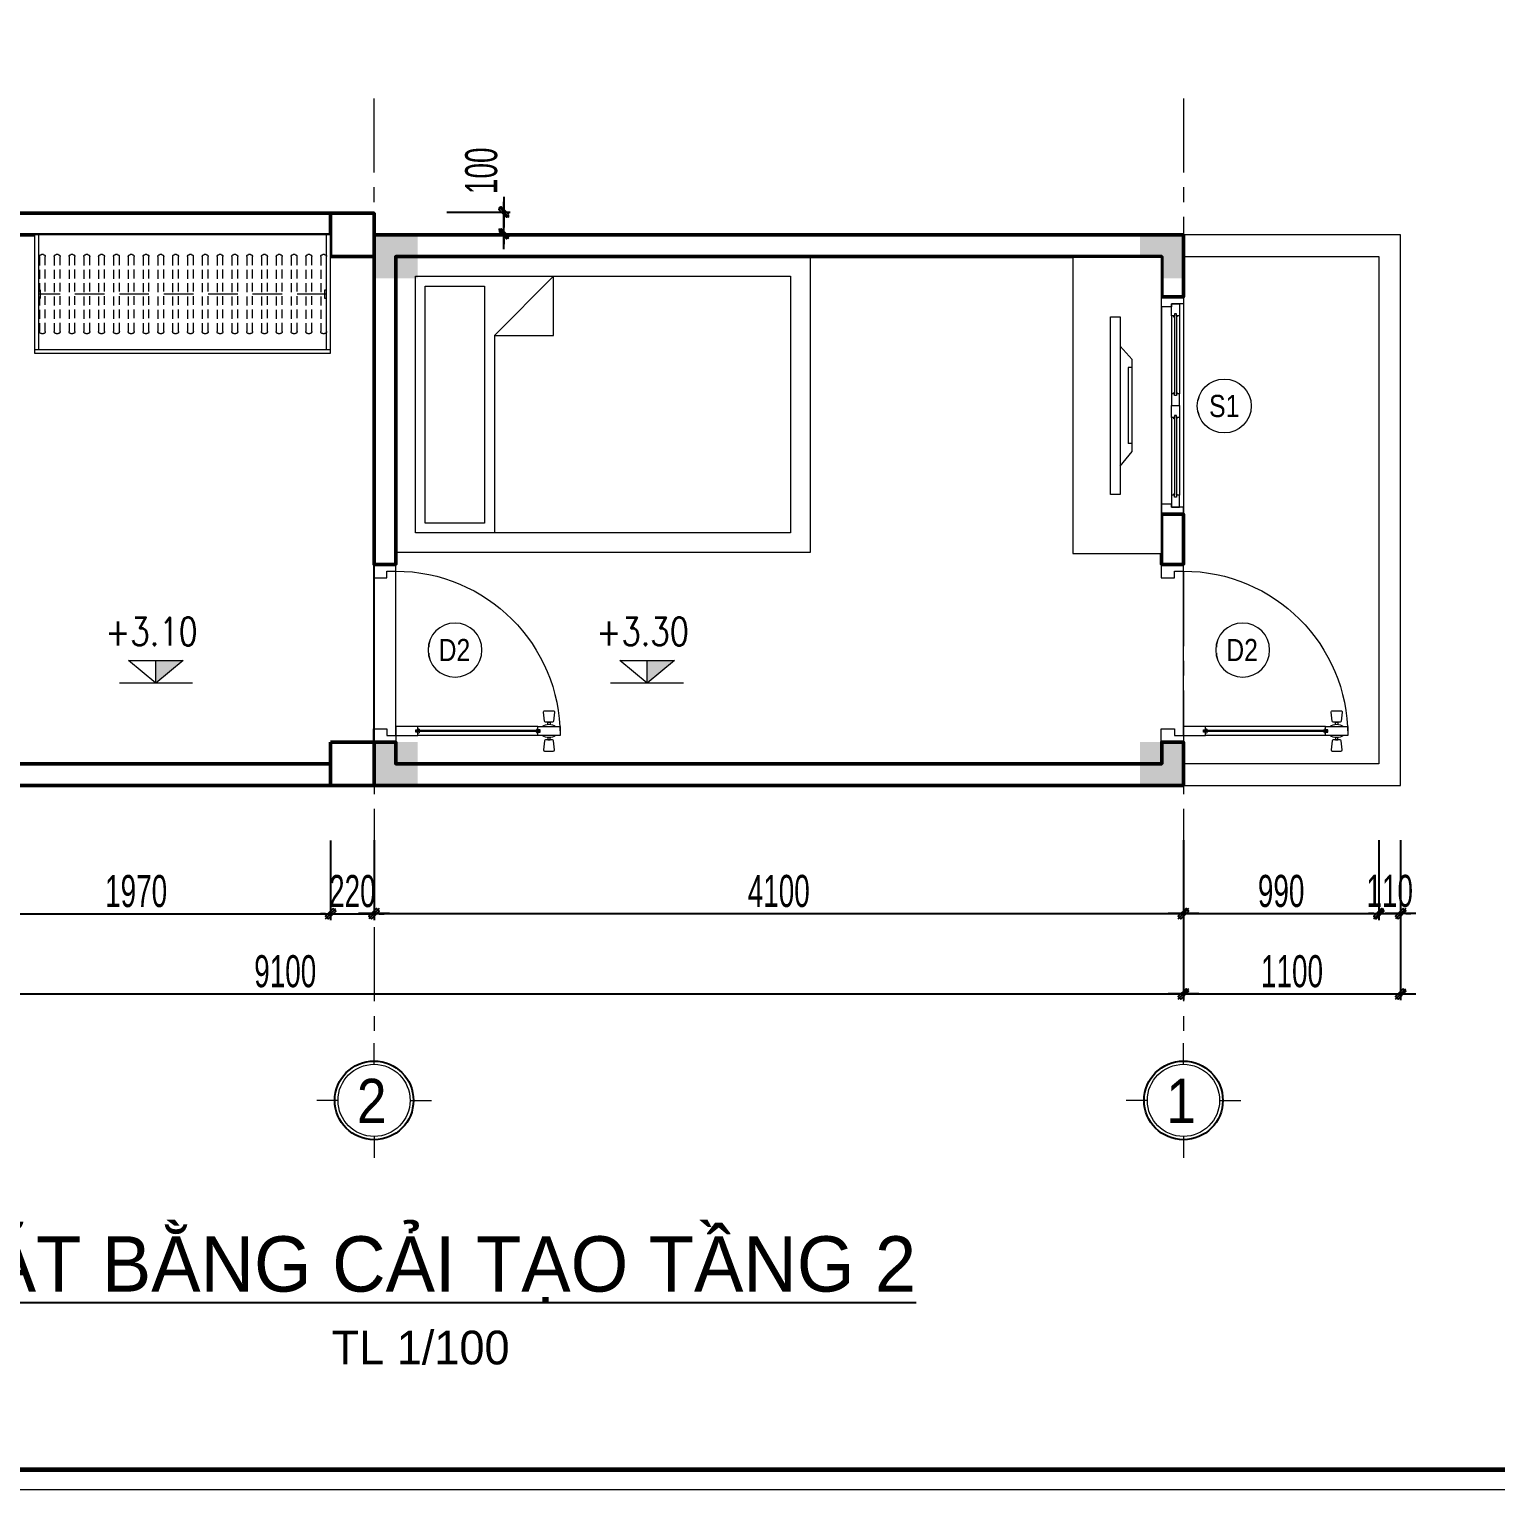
# Model space of a CAD drawing. Header units: millimetres. Extents: x 596422 to 1674380, y -367470 to 58862.
# Drawn here: x 826393 to 833821, y -32063 to -24663 of the extents above; entities that cross this region are included whole.
import ezdxf
from ezdxf.enums import TextEntityAlignment as Align

# ---------------------------------------------------------------- set-up
doc = ezdxf.new("R2010")
doc.units = ezdxf.units.MM
doc.header["$LTSCALE"] = 600
doc.header["$MEASUREMENT"] = 0
for name, pattern in [('ACAD_ISO07W100', [3, 0, -3]), ('CENTER', [2, 1.25, -0.25, 0.25, -0.25]), ('HIDDEN', [0.375, 0.25, -0.125])]:
    doc.linetypes.add(name, pattern=pattern)
doc.layers.get('0').update_dxf_attribs({"lineweight": 0})
doc.layers.get('Defpoints').update_dxf_attribs({"lineweight": 0})
for name, color, linetype, lineweight in [('0.15_Cua', 144, 'Continuous', 15), ('A-WIPEOUT', 254, 'ACAD_ISO07W100', 0), ('cat1', 30, 'Continuous', 50), ('cot', 40, 'Continuous', 13), ('EG Dim', 8, 'Continuous', 18), ('EG Text2', 7, 'Continuous', 18), ('i_noithat', 25, 'Continuous', 15), ('ISO', 33, 'Continuous', 15), ('LC ISO', 153, 'Continuous', 13), ('LC Net manh', 9, 'Continuous', 5), ('LC Net thay', 7, 'Continuous', 25), ('LC Text1', 3, 'Continuous', 20), ('LC Text2', 7, 'Continuous', 25), ('text', 1, 'Continuous', 20), ('thay1', 63, 'Continuous', 18), ('truc', 76, 'CENTER', 9)]:
    doc.layers.add(name, color=color, linetype=linetype, lineweight=lineweight)
doc.layers.add('Khungten_LCDI', color=7, linetype='Continuous')
doc.layers.add('Kichthuoc', color=9, linetype='Continuous')
doc.styles.add('EG 1', font='VHAVANB.TTF')
doc.styles.add('General text 2', font='arial.ttf')
doc.styles.add('HOATBIF', font='hoatbif.shx', dxfattribs={"width": 0.65})
doc.styles.add('Khungten', font='VHAVAN.TTF', dxfattribs={"width": 0.9, "height": 5000})
doc.styles.add('LC 1', font='VHAVANB.TTF')
doc.styles.add('T1', font='Vnsimli.shx', dxfattribs={"width": 0.8})
doc.styles.add('Title', font='VHAVAN.TTF', dxfattribs={"width": 0.8})
doc.dimstyles.new('1-100', dxfattribs={"dimscale": 300, "dimtxt": 1.2, "dimasz": 0.25, "dimexe": 0.5, "dimexo": 0, "dimgap": 0.3, "dimtad": 1, "dimdec": 0, "dimzin": 0, "dimdsep": 46, "dimtxsty": 'HOATBIF', "dimblk1": 'DOT', "dimblk2": 'DOT', "dimsah": 1, "dimcen": -1, "dimdle": 1, "dimclrd": 256, "dimclre": 256, "dimclrt": 4, "dimadec": 3, "dimazin": 2, "dimtfac": 0.333333, "dimtdec": 0, "dimtix": 1, "dimtmove": 2, "dimatfit": 3, "dimldrblk": 'DOT', "dimfxl": 1, "dimtvp": 0.833333, "dimtolj": 1, "dimtzin": 0, "dimarcsym": 0})

# ---------------------------------------------------------------- blocks, each defined once
blk = doc.blocks.new('LCDI-new')
at = {"layer": 'Defpoints', "lineweight": 0}
blk.add_lwpolyline([(-1626044.71, 488105.01), (-1626044.71, 488402.01), (-1625624.71, 488402.01), (-1625624.71, 488105.01)], close=True, dxfattribs=at)
at = {"layer": 'Khungten_LCDI', "color": 5, "lineweight": 60}
blk.add_lwpolyline([(-1626032.71, 488107.01), (-1626032.71, 488400.01), (-1625626.71, 488400.01), (-1625626.71, 488107.01)], close=True, dxfattribs=at)
at = {"color": 2, "style": 'Title', "width": 1.824646}
for tag, p, p2 in [('TENBANVE1', (-1625663.58, 488164.65), (-1625629.32, 488164.65)), ('TENBANVE2', (-1625663.58, 488157.89), (-1625629.32, 488157.89))]:
    blk.add_attdef(tag, text='', height=2.5, dxfattribs=at).set_placement(p, p2, align=Align.FIT)
at = {"color": 7, "style": 'Khungten', "width": 0.8}
for tag, p in [('REVISION', (-1625637.72, 488146.05)), ('NGAYHT', (-1625637.25, 488137.42))]:
    blk.add_attdef(tag, text='', height=2, dxfattribs=at).set_placement(p, align=Align.CENTER)
at = {"color": 2, "style": 'Title', "width": 0.7}
blk.add_attdef('SOBANVE', text='', height=2.5, dxfattribs=at).set_placement((-1625637.09, 488114.55), align=Align.CENTER)
blk = doc.blocks.new('TTRUC')
at = {"layer": 'ISO'}
for p, q in [((0, 6.37), (0, 10.13)), ((-6.37, 0), (-10.13, 0)), ((6.37, 0), (10.13, 0)), ((0, -6.37), (0, -10.13))]:
    blk.add_line(p, q, dxfattribs=at)
blk.add_circle((0, 0), 6.37, dxfattribs=at)
at = {"layer": 'Kichthuoc'}
blk.add_circle((0, 0), 6.95, dxfattribs=at)
blk = doc.blocks.new('DOT')
at = {"layer": 'Kichthuoc'}
blk.add_line((-3, 0), (3, 0), dxfattribs=at)
at = {"layer": 'Kichthuoc', "color": 4}
blk.add_line((-1, -1), (1, 1), dxfattribs=at)
blk.add_lwpolyline([(0.5, 1), (-1, -0.5), (-0.5, -1), (1, 0.5)], close=True, dxfattribs=at)
blk = doc.blocks.new('*D405')
at = {"layer": 'Defpoints', "color": 0, "transparency": 16777216}
for p in [(828139.7, -28771.8), (832239.7, -28771.8), (832239.7, -29143.5)]:
    blk.add_point(p, dxfattribs=at)
at = {"layer": 'EG Dim', "lineweight": -2, "transparency": 16777216}
for p, q in [((828139.7, -28771.8), (828139.7, -29176)), ((832239.7, -28771.8), (832239.7, -29176)), ((828165.7, -29143.5), (832213.7, -29143.5))]:
    blk.add_line(p, q, dxfattribs=at)
at = {"layer": 'EG Dim', "lineweight": -2, "transparency": 16777216, "xscale": 26, "yscale": 26, "zscale": 26, "rotation": 180}
blk.add_blockref('DOT', (828139.7, -29143.5), dxfattribs=at)
at = {"layer": 'EG Dim', "lineweight": -2, "transparency": 16777216, "xscale": 26, "yscale": 26, "zscale": 26}
blk.add_blockref('DOT', (832239.7, -29143.5), dxfattribs=at)
at = {"layer": 'EG Dim', "color": 4, "transparency": 16777216, "insert": (830189.7, -29029.7), "char_height": 162.5, "attachment_point": 5, "style": 'HOATBIF'}
blk.add_mtext('\\A1;4100', dxfattribs=at)
blk = doc.blocks.new('_Dot')
at = {"color": 0, "linetype": 'ByBlock', "lineweight": -2}
blk.add_line((-0.5, 0), (-1, 0), dxfattribs=at)
at = {"color": 0, "linetype": 'ByBlock', "const_width": 0.5}
blk.add_lwpolyline([(-0.25, 0, 1), (0.25, 0, 1)], format="xyb", close=True, dxfattribs=at)
blk = doc.blocks.new('*D406')
at = {"layer": 'Defpoints', "color": 0, "transparency": 16777216}
for p in [(823139.7, -28772.2), (832239.7, -28771.8), (832239.7, -29550.2)]:
    blk.add_point(p, dxfattribs=at)
at = {"layer": 'EG Dim', "lineweight": -2, "transparency": 16777216}
for p, q in [((823139.7, -28772.2), (823139.7, -29582.7)), ((832239.7, -28771.8), (832239.7, -29582.7)), ((823165.7, -29550.2), (832213.7, -29550.2))]:
    blk.add_line(p, q, dxfattribs=at)
at = {"layer": 'EG Dim', "lineweight": -2, "transparency": 16777216, "xscale": 26, "yscale": 26, "zscale": 26, "rotation": 180}
blk.add_blockref('DOT', (823139.7, -29550.2), dxfattribs=at)
at = {"layer": 'EG Dim', "lineweight": -2, "transparency": 16777216, "xscale": 26, "yscale": 26, "zscale": 26}
blk.add_blockref('DOT', (832239.7, -29550.2), dxfattribs=at)
at = {"layer": 'EG Dim', "color": 4, "transparency": 16777216, "insert": (827689.7, -29436.4), "char_height": 162.5, "attachment_point": 5, "style": 'HOATBIF'}
blk.add_mtext('\\A1;9100', dxfattribs=at)
blk = doc.blocks.new('*D411')
at = {"layer": 'Defpoints', "color": 0, "transparency": 16777216}
for p in [(833229.6, -28771.4), (833339.6, -28771.4), (833339.6, -29143.1)]:
    blk.add_point(p, dxfattribs=at)
at = {"layer": 'EG Dim', "lineweight": -2, "transparency": 16777216}
for p, q in [((833229.6, -28771.4), (833229.6, -29175.6)), ((833339.6, -28771.4), (833339.6, -29175.6)), ((833203.6, -29143.1), (833177.6, -29143.1)), ((833229.6, -29143.1), (833339.6, -29143.1)), ((833365.6, -29143.1), (833391.6, -29143.1))]:
    blk.add_line(p, q, dxfattribs=at)
at = {"layer": 'EG Dim', "lineweight": -2, "transparency": 16777216, "xscale": 26, "yscale": 26, "zscale": 26}
blk.add_blockref('DOT', (833229.6, -29143.1), dxfattribs=at)
at = {"layer": 'EG Dim', "lineweight": -2, "transparency": 16777216, "xscale": 26, "yscale": 26, "zscale": 26, "rotation": 180}
blk.add_blockref('DOT', (833339.6, -29143.1), dxfattribs=at)
at = {"layer": 'EG Dim', "color": 4, "transparency": 16777216, "insert": (833284.6, -29029.3), "char_height": 162.5, "attachment_point": 5, "style": 'HOATBIF'}
blk.add_mtext('\\A1;110', dxfattribs=at)
blk = doc.blocks.new('Caodo1')
at = {"layer": 'LC Text1'}
blk.add_hatch(color=256, dxfattribs=at).paths.add_polyline_path([(0, 200), (0, 0), (243, 200)])
for p, q in [((0, 0), (0, 200)), ((324, 0), (-324, 0))]:
    blk.add_line(p, q, dxfattribs=at)
blk.add_lwpolyline([(-243, 200), (243, 200), (0, 0), (0, 0)], close=True, dxfattribs=at)
at = {"layer": 'LC Text1', "style": 'T1', "width": 0.8}
blk.add_attdef('%%P0,00', text='', height=250, dxfattribs=at).set_placement((-39, 460), align=Align.MIDDLE_CENTER)
blk = doc.blocks.new('TIEUDE1')
at = {"layer": 'EG Text2', "color": 7, "style": 'EG 1'}
blk.add_attdef('TIªU§Ò', text='', height=5, dxfattribs=at).set_placement((0, 0), align=Align.BOTTOM_CENTER)
blk.add_attdef('TL', text='', height=3, dxfattribs=at).set_placement((0, -2), align=Align.TOP_CENTER)
blk = doc.blocks.new('*D416')
at = {"layer": 'Defpoints', "color": 0, "transparency": 16777216}
for p in [(832239.7, -28771.8), (833229.6, -28771.4), (833229.6, -29143.5)]:
    blk.add_point(p, dxfattribs=at)
at = {"layer": 'EG Dim', "lineweight": -2, "transparency": 16777216}
for p, q in [((832239.7, -28771.8), (832239.7, -29176)), ((833229.6, -28771.4), (833229.6, -29176)), ((832265.7, -29143.5), (833203.6, -29143.5))]:
    blk.add_line(p, q, dxfattribs=at)
at = {"layer": 'EG Dim', "lineweight": -2, "transparency": 16777216, "xscale": 26, "yscale": 26, "zscale": 26, "rotation": 180}
blk.add_blockref('DOT', (832239.7, -29143.5), dxfattribs=at)
at = {"layer": 'EG Dim', "lineweight": -2, "transparency": 16777216, "xscale": 26, "yscale": 26, "zscale": 26}
blk.add_blockref('DOT', (833229.6, -29143.5), dxfattribs=at)
at = {"layer": 'EG Dim', "color": 4, "transparency": 16777216, "insert": (832734.7, -29029.7), "char_height": 162.5, "attachment_point": 5, "style": 'HOATBIF'}
blk.add_mtext('\\A1;990', dxfattribs=at)
blk = doc.blocks.new('*D423')
at = {"layer": 'Defpoints', "color": 0, "transparency": 16777216}
for p in [(832239.7, -28771.8), (833339.6, -28771.4), (833339.6, -29550.2)]:
    blk.add_point(p, dxfattribs=at)
at = {"layer": 'EG Dim', "lineweight": -2, "transparency": 16777216}
for p, q in [((832239.7, -28771.8), (832239.7, -29582.7)), ((833339.6, -28771.4), (833339.6, -29582.7)), ((832265.7, -29550.2), (833313.6, -29550.2))]:
    blk.add_line(p, q, dxfattribs=at)
at = {"layer": 'EG Dim', "lineweight": -2, "transparency": 16777216, "xscale": 26, "yscale": 26, "zscale": 26, "rotation": 180}
blk.add_blockref('DOT', (832239.7, -29550.2), dxfattribs=at)
at = {"layer": 'EG Dim', "lineweight": -2, "transparency": 16777216, "xscale": 26, "yscale": 26, "zscale": 26}
blk.add_blockref('DOT', (833339.6, -29550.2), dxfattribs=at)
at = {"layer": 'EG Dim', "color": 4, "transparency": 16777216, "insert": (832789.7, -29436.4), "char_height": 162.5, "attachment_point": 5, "style": 'HOATBIF'}
blk.add_mtext('\\A1;1100', dxfattribs=at)
blk = doc.blocks.new('*D440')
at = {"layer": 'Defpoints', "color": 0, "transparency": 16777216}
for p in [(825949.3, -28772.2), (827919.6, -28772.2), (827919.6, -29143.9)]:
    blk.add_point(p, dxfattribs=at)
at = {"layer": 'EG Dim', "lineweight": -2, "transparency": 16777216}
for p, q in [((825949.3, -28772.2), (825949.3, -29176.4)), ((827919.6, -28772.2), (827919.6, -29176.4)), ((825975.3, -29143.9), (827893.6, -29143.9))]:
    blk.add_line(p, q, dxfattribs=at)
at = {"layer": 'EG Dim', "lineweight": -2, "transparency": 16777216, "xscale": 26, "yscale": 26, "zscale": 26, "rotation": 180}
blk.add_blockref('DOT', (825949.3, -29143.9), dxfattribs=at)
at = {"layer": 'EG Dim', "lineweight": -2, "transparency": 16777216, "xscale": 26, "yscale": 26, "zscale": 26}
blk.add_blockref('DOT', (827919.6, -29143.9), dxfattribs=at)
at = {"layer": 'EG Dim', "color": 4, "transparency": 16777216, "insert": (826934.5, -29030.2), "char_height": 162.5, "attachment_point": 5, "style": 'HOATBIF'}
blk.add_mtext('\\A1;1970', dxfattribs=at)
blk = doc.blocks.new('*D441')
at = {"layer": 'Defpoints', "color": 0, "transparency": 16777216}
for p in [(827919.6, -28772.2), (828139.7, -28772.2), (828139.7, -29143.9)]:
    blk.add_point(p, dxfattribs=at)
at = {"layer": 'EG Dim', "lineweight": -2, "transparency": 16777216}
for p, q in [((827919.6, -28772.2), (827919.6, -29176.4)), ((828139.7, -28772.2), (828139.7, -29176.4)), ((827893.6, -29143.9), (827867.6, -29143.9)), ((827919.6, -29143.9), (828139.7, -29143.9)), ((828165.7, -29143.9), (828191.7, -29143.9))]:
    blk.add_line(p, q, dxfattribs=at)
at = {"layer": 'EG Dim', "lineweight": -2, "transparency": 16777216, "xscale": 26, "yscale": 26, "zscale": 26}
blk.add_blockref('DOT', (827919.6, -29143.9), dxfattribs=at)
at = {"layer": 'EG Dim', "lineweight": -2, "transparency": 16777216, "xscale": 26, "yscale": 26, "zscale": 26, "rotation": 180}
blk.add_blockref('DOT', (828139.7, -29143.9), dxfattribs=at)
at = {"layer": 'EG Dim', "color": 4, "transparency": 16777216, "insert": (828029.7, -29030.2), "char_height": 162.5, "attachment_point": 5, "style": 'HOATBIF'}
blk.add_mtext('\\A1;220', dxfattribs=at)
blk = doc.blocks.new('*D442')
at = {"layer": 'Defpoints', "color": 0, "transparency": 16777216}
for p in [(828507.7, -25588.7), (828797.1, -25588.7), (828507.7, -25698.7)]:
    blk.add_point(p, dxfattribs=at)
at = {"layer": 'EG Dim', "lineweight": -2, "transparency": 16777216}
for p, q in [((828797.1, -25562.7), (828797.1, -25536.7)), ((828507.7, -25588.7), (828829.6, -25588.7)), ((828797.1, -25698.7), (828797.1, -25588.7)), ((828507.7, -25698.7), (828829.6, -25698.7)), ((828797.1, -25724.7), (828797.1, -25750.7))]:
    blk.add_line(p, q, dxfattribs=at)
at = {"layer": 'EG Dim', "lineweight": -2, "transparency": 16777216, "xscale": 26, "yscale": 26, "zscale": 26}
for p, rotation in [((828797.1, -25588.7), 270), ((828797.1, -25698.7), 90)]:
    blk.add_blockref('DOT', p, dxfattribs=dict(at, rotation=rotation))
at = {"layer": 'EG Dim', "color": 4, "transparency": 16777216, "insert": (828683.4, -25379.3), "char_height": 162.5, "attachment_point": 5, "rotation": 90, "style": 'HOATBIF'}
blk.add_mtext('\\A1;100', dxfattribs=at)
blk = doc.blocks.new('*U10')
at = {"layer": 'A-WIPEOUT'}
blk.add_lwpolyline([(0, 4.25), (-2.5, 3.44), (-4.04, 1.31), (-4.04, -1.31), (-2.5, -3.44), (0, -4.25), (2.5, -3.44), (4.04, -1.31), (4.04, 1.31), (2.5, 3.44)], close=True, dxfattribs=at)
blk.add_wipeout([(0, 4.25), (-2.5, 3.44), (-4.04, 1.31), (-4.04, -1.31), (-2.5, -3.44), (0, -4.25), (2.5, -3.44), (4.04, -1.31), (4.04, 1.31), (2.5, 3.44)]).dxf.layer = 'A-WIPEOUT'
blk.add_circle((0, 0), 4.25)
at = {"layer": 'text', "style": 'General text 2', "width": 0.8, "flags": 8}
blk.add_attdef('SYMBOL', text='', height=3.5, dxfattribs=at).set_placement((0, 0), align=Align.MIDDLE_CENTER)
blk = doc.blocks.new('*U18')
for p, q in [((35, 0), (1065, 0)), ((610, -20), (1005, -20)), ((610, -60), (1005, -60)), ((50, -110), (1050, -110))]:
    blk.add_line(p, q)
at = {"color": 8, "lineweight": 5}
for p, q in [((95, -20), (490, -20)), ((95, -35), (490, -35)), ((95, -45), (490, -45)), ((95, -60), (490, -60)), ((610, -20), (1005, -20)), ((610, -35), (1005, -35)), ((610, -45), (1005, -45)), ((610, -60), (1005, -60))]:
    blk.add_line(p, q, dxfattribs=at)
for points in [[(0, 0), (35, 0), (35, -60), (50, -60), (50, -110), (0, -110), (0, 0)], [(1100, 0), (1065, 0), (1065, -60), (1050, -60), (1050, -110), (1100, -110), (1100, 0)], [(610, -45), (610, -60), (550, -60), (550, -20), (610, -20), (610, -35), (600, -35), (600, -45), (610, -45)], [(1005, -45), (1005, -60), (1065, -60), (1065, -20), (1005, -20), (1005, -35), (1015, -35), (1015, -45), (1005, -45)]]:
    blk.add_lwpolyline(points)
for points in [[(35, -20), (95, -20), (95, -35), (85, -35), (85, -45), (95, -45), (95, -60), (35, -60)], [(550, -20), (490, -20), (490, -35), (500, -35), (500, -45), (490, -45), (490, -60), (550, -60)]]:
    blk.add_lwpolyline(points, close=True)
for points in [[(95, -28.8, -0.312187), (102.1, -35, -0.312187)], [(95, -51.2, 0.312187), (102.1, -45, 0.312187)], [(490, -28.8, 0.312187), (482.9, -35, 0.312187)], [(490, -51.2, -0.312187), (482.9, -45, -0.312187)]]:
    blk.add_lwpolyline(points, format="xyb", dxfattribs=at)
for centre, start, end in [((609.1, -37), 14.21506, 83.56577), ((609.1, -43), 276.43423, 345.78494), ((1005.9, -37), 96.43423, 165.78494), ((1005.9, -43), 194.21506, 263.56577)]:
    blk.add_arc(centre, 8.25, start, end, dxfattribs=at)
blk = doc.blocks.new('*U14')
for p, q in [((30, 640), (30, 100)), ((70, 640), (70, 100)), ((30, 0), (770, 0))]:
    blk.add_line(p, q)
at = {"color": 8, "lineweight": 9}
for p, q in [((47.5, 650), (47.5, 90)), ((52.5, 650), (52.5, 90))]:
    blk.add_line(p, q, dxfattribs=at)
for points in [[(55, 640), (70, 640), (70, 740), (30, 740), (30, 640), (45, 640), (45, 650), (55, 650), (55, 640)], [(20.3, 685), (9.6, 685), (9.6, 695), (20.3, 695)], [(79.7, 685), (90.4, 685), (90.4, 695), (79.7, 695)], [(55, 100), (70, 100), (70, 0), (30, 0), (30, 100), (45, 100), (45, 90), (55, 90), (55, 100)]]:
    blk.add_lwpolyline(points)
for points in [[(5.1, 669.5), (-34.9, 665.5, -0.443716), (-40.4, 670.5), (-40.4, 709.5, -0.443716), (-34.9, 714.5), (5.1, 710.5, -0.385314), (9.6, 705.5), (9.6, 674.5, -0.385314)], [(94.9, 669.5), (134.9, 665.5, 0.443716), (140.4, 670.5), (140.4, 709.5, 0.443716), (134.9, 714.5), (94.9, 710.5, 0.385314), (90.4, 705.5), (90.4, 674.5, 0.385314)]]:
    blk.add_lwpolyline(points, format="xyb", close=True)
for points in [[(30, 0), (0, 0), (0, -100), (60, -100), (60, -40), (30, -40)], [(770, 0), (800, 0), (800, -100), (740, -100), (740, -40), (770, -40)]]:
    blk.add_lwpolyline(points, close=True)
for centre, radius, start, end in [((30, 0), 740, 0, 90), ((47, 640.9), 8.25, 186.43423, 273.2898), ((53, 640.9), 8.25, 266.7102, 353.56577), ((47, 99.1), 8.25, 86.7102, 173.56577), ((53, 99.1), 8.25, 6.43423, 93.2898)]:
    blk.add_arc(centre, radius, start, end, dxfattribs=at)
for centre, start, end in [((70, 690), 143.1301, 216.8699), ((30, 690), 323.1301, 36.8699)]:
    blk.add_arc(centre, 50, start, end)
blk = doc.blocks.new('*U63')
blk.add_wipeout([(1500, -600), (0, -600), (0, 0), (1500, 0)])
for p, q in [((0, -600), (0, 0)), ((0, 0), (1500, 0)), ((20, -580), (20, 0)), ((1480, 0), (1480, -580)), ((1500, 0), (1500, -600)), ((1500, -580), (0, -580)), ((1500, -600), (0, -600))]:
    blk.add_line(p, q)
at = {"linetype": 'HIDDEN'}
blk.add_line((20, -300), (1480, -300), dxfattribs=at)
at = {"linetype": 'HIDDEN', "ltscale": 0.3}
for points in [[(30, -100), (40, -100, -0.414214), (50, -110), (50, -490, -0.414214), (40, -500), (30, -500, -0.414214), (20, -490), (20, -110, -0.414214)], [(105, -100), (115, -100, -0.414214), (125, -110), (125, -490, -0.414214), (115, -500), (105, -500, -0.414214), (95, -490), (95, -110, -0.414214)], [(180, -100), (190, -100, -0.414214), (200, -110), (200, -490, -0.414214), (190, -500), (180, -500, -0.414214), (170, -490), (170, -110, -0.414214)], [(255, -100), (265, -100, -0.414214), (275, -110), (275, -490, -0.414214), (265, -500), (255, -500, -0.414214), (245, -490), (245, -110, -0.414214)], [(330, -100), (340, -100, -0.414214), (350, -110), (350, -490, -0.414214), (340, -500), (330, -500, -0.414214), (320, -490), (320, -110, -0.414214)], [(405, -100), (415, -100, -0.414214), (425, -110), (425, -490, -0.414214), (415, -500), (405, -500, -0.414214), (395, -490), (395, -110, -0.414214)], [(480, -100), (490, -100, -0.414214), (500, -110), (500, -490, -0.414214), (490, -500), (480, -500, -0.414214), (470, -490), (470, -110, -0.414214)], [(555, -100), (565, -100, -0.414214), (575, -110), (575, -490, -0.414214), (565, -500), (555, -500, -0.414214), (545, -490), (545, -110, -0.414214)], [(630, -100), (640, -100, -0.414214), (650, -110), (650, -490, -0.414214), (640, -500), (630, -500, -0.414214), (620, -490), (620, -110, -0.414214)], [(705, -100), (715, -100, -0.414214), (725, -110), (725, -490, -0.414214), (715, -500), (705, -500, -0.414214), (695, -490), (695, -110, -0.414214)], [(780, -100), (790, -100, -0.414214), (800, -110), (800, -490, -0.414214), (790, -500), (780, -500, -0.414214), (770, -490), (770, -110, -0.414214)], [(855, -100), (865, -100, -0.414214), (875, -110), (875, -490, -0.414214), (865, -500), (855, -500, -0.414214), (845, -490), (845, -110, -0.414214)], [(930, -100), (940, -100, -0.414214), (950, -110), (950, -490, -0.414214), (940, -500), (930, -500, -0.414214), (920, -490), (920, -110, -0.414214)], [(1005, -100), (1015, -100, -0.414214), (1025, -110), (1025, -490, -0.414214), (1015, -500), (1005, -500, -0.414214), (995, -490), (995, -110, -0.414214)], [(1080, -100), (1090, -100, -0.414214), (1100, -110), (1100, -490, -0.414214), (1090, -500), (1080, -500, -0.414214), (1070, -490), (1070, -110, -0.414214)], [(1155, -100), (1165, -100, -0.414214), (1175, -110), (1175, -490, -0.414214), (1165, -500), (1155, -500, -0.414214), (1145, -490), (1145, -110, -0.414214)], [(1230, -100), (1240, -100, -0.414214), (1250, -110), (1250, -490, -0.414214), (1240, -500), (1230, -500, -0.414214), (1220, -490), (1220, -110, -0.414214)], [(1305, -100), (1315, -100, -0.414214), (1325, -110), (1325, -490, -0.414214), (1315, -500), (1305, -500, -0.414214), (1295, -490), (1295, -110, -0.414214)], [(1380, -100), (1390, -100, -0.414214), (1400, -110), (1400, -490, -0.414214), (1390, -500), (1380, -500, -0.414214), (1370, -490), (1370, -110, -0.414214)], [(1455, -100), (1465, -100, -0.414214), (1475, -110), (1475, -490, -0.414214), (1465, -500), (1455, -500, -0.414214), (1445, -490), (1445, -110, -0.414214)]]:
    blk.add_lwpolyline(points, format="xyb", close=True, dxfattribs=at)
for points in [[(20, -320), (20, -280), (30, -280), (30, -320)], [(1470, -320), (1470, -280), (1480, -280), (1480, -320)]]:
    blk.add_lwpolyline(points, close=True)
blk = doc.blocks.new('*U572')
for p, q in [((-650, -100), (650, -100)), ((-650, -2000), (-650, -100)), ((650, -100), (650, -2000)), ((350, -500), (-650, -500)), ((350, -500), (650, -800)), ((350, -500), (350, -800)), ((350, -800), (650, -800)), ((650, -2000), (-650, -2000))]:
    blk.add_line(p, q)
for points in [[(-750, 0), (750, 0), (750, -2100), (-750, -2100)], [(600, -150), (600, -450), (-600, -450), (-600, -150)]]:
    blk.add_lwpolyline(points, close=True)
blk = doc.blocks.new('MB LCD')
for p, q in [((193, 20), (-193, 20)), ((-193, 0), (-193, 20)), ((193, 0), (193, 20))]:
    blk.add_line(p, q)
for points in [[(450, 60), (-450, 60), (-450, 110), (450, 110)], [(300, 60), (-308, 60), (-233, 0), (233, 0)]]:
    blk.add_lwpolyline(points, close=True)
blk = doc.blocks.new('*U574')
blk.add_wipeout([(-750, 0), (750, 0), (750, -450), (-750, -450)])
blk.add_lwpolyline([(-750, -450), (750, -450), (750, 0), (-750, 0)], close=True)
at = {"rotation": 180}
blk.add_blockref('MB LCD', (0, -150), dxfattribs=at)

msp = doc.modelspace()

# ---------------------------------------------------------------- hatches: boundary and pattern name
at = {"layer": 'cot', "transparency": 33554687}
h = msp.add_hatch(color=256, dxfattribs=at)
h.dxf.hatch_style = 1
h.paths.add_polyline_path([(828140, -25924.4), (828360, -25924.4), (828360, -25704.4), (828140, -25704.4)])
h = msp.add_hatch(color=256, dxfattribs=at)
h.dxf.hatch_style = 1
h.paths.add_polyline_path([(832020, -25924.4), (832240, -25924.4), (832240, -25704.4), (832020, -25704.4)])
h = msp.add_hatch(color=256, dxfattribs=at)
h.dxf.hatch_style = 1
h.paths.add_polyline_path([(828140.3, -28494.4), (828360.3, -28494.4), (828360.3, -28274.4), (828140.3, -28274.4)])
h = msp.add_hatch(color=256, dxfattribs=at)
h.dxf.hatch_style = 1
h.paths.add_polyline_path([(832020.2, -28494.4), (832240.2, -28494.4), (832240.2, -28274.4), (832020.2, -28274.4)])

# ---------------------------------------------------------------- linework, layer by layer
at = {"layer": 'cat1'}
for p, q in [((828139.4, -25594.4), (823139.4, -25594.8)), ((827919.4, -25704.4), (823359.4, -25704.8)), ((827919.6, -28384.4), (823359.6, -28384.8)), ((828139.7, -28494.4), (823139.7, -28494.8))]:
    msp.add_line(p, q, dxfattribs=at)
for points in [[(827919.4, -25594.4), (828139.4, -25594.4), (828139.4, -25814.4), (827919.4, -25814.4), (827919.4, -25594.4)], [(827919.4, -25594.4), (827919.4, -25594.4)], [(828139.4, -25704.4), (828139.4, -25704.4), (828139.4, -27374.4), (828249.5, -27374.4), (828249.4, -25814.4), (832129.5, -25814.1), (832129.5, -26018.9), (832239.4, -26018.9), (832239.4, -25704.1), (828139.4, -25704.4)], [(828139.4, -25704.4), (828139.4, -25704.4)], [(832126.9, -25814.1), (832126.9, -25814.1)], [(827919.6, -28274.4), (828139.6, -28274.4), (828139.6, -28494.4), (827919.6, -28494.4), (827919.6, -28274.4)], [(832239.6, -28384), (832239.6, -28274.4), (832129.7, -28274.4), (832129.7, -28384.1), (828249.6, -28384.4), (828249.6, -28274.4), (828139.7, -28274.4), (828139.7, -28494.4), (832239.7, -28494.1)], [(828139.6, -28384.4), (828139.7, -28384.4)], [(832239.6, -28384.1), (832239.6, -28494.1)]]:
    msp.add_lwpolyline(points, dxfattribs=at)
msp.add_lwpolyline([(832129.4, -27118.9), (832239.5, -27118.9), (832239.5, -27374.4), (832129.4, -27374.4)], close=True, dxfattribs=at)
at = {"layer": 'LC Net thay', "ltscale": 500}
msp.add_line((828139.6, -28274.4), (828139.4, -27374.4), dxfattribs=at)
at = {"layer": 'thay1'}
msp.add_lwpolyline([(833339.4, -25814.1), (833339.4, -25704), (832239.4, -25704), (832239.4, -25814.1), (833229.3, -25814.1)], dxfattribs=at)
at = {"layer": 'truc', "ltscale": 0.5}
for p, q in [((828139.3, -25012.7), (828139.8, -29799.2)), ((832239.3, -25012.7), (832239.8, -29799.2))]:
    msp.add_line(p, q, dxfattribs=at)

# ---------------------------------------------------------------- block references
at = {"layer": '0.15_Cua', "rotation": 270}
msp.add_blockref('*U18', (832239.4, -26018.9), dxfattribs=at)
at = {"layer": 'i_noithat', "rotation": 90.00000000000001}
msp.add_blockref('*U572', (828249.4, -26564.2), dxfattribs=at)
at = {"layer": 'Kichthuoc', "xscale": 50.00000000005321, "yscale": 50.00000000005321, "zscale": 50.00000000005321}
msp.add_blockref('LCDI-new', (82120678.8, -24437313), dxfattribs=at)
at = {"layer": 'LC ISO', "xscale": 28.69141044115101, "yscale": 28.69141044115101, "zscale": 28.69141044115101}
for p in [(828139.8, -30089.9), (832239.8, -30089.9)]:
    msp.add_blockref('TTRUC', p, dxfattribs=at)
at = {"layer": 'LC Text1'}
ref = msp.add_blockref('Caodo1', (827034.7, -27975.1), dxfattribs=dict(at, xscale=0.5693039145164066, yscale=0.5693039145164066, zscale=0.5693039145164066))
ref.add_attrib('%%P0,00', '+3.10', dxfattribs={"layer": 'LC Text2', "height": 142.33, "style": 'T1', "width": 0.8}).set_placement((827012.4, -27713.5), align=Align.MIDDLE_CENTER)
ref = msp.add_blockref('Caodo1', (829522.6, -27975.1), dxfattribs=dict(at, xscale=0.5693039145164066, yscale=0.5693039145164066, zscale=0.5693039145164066))
ref.add_attrib('%%P0,00', '+3.30', dxfattribs={"layer": 'LC Text2', "height": 142.33, "style": 'T1', "width": 0.8}).set_placement((829500.4, -27713.5), align=Align.MIDDLE_CENTER)
at = {"layer": 'LC Text2'}
ref = msp.add_blockref('TIEUDE1', (828375.4, -31142.9), dxfattribs=dict(at, xscale=56.93620215211323, yscale=56.93620215211323, zscale=56.93620215211323))
ref.add_attrib('TIªU§Ò', '%%UmÆt b»ng c¶i t¹o tÇng 2', dxfattribs={"color": 7, "height": 280.377, "style": 'LC 1'}).set_placement((828375.4, -31142.9), align=Align.BOTTOM_CENTER)
ref.add_attrib('TL', 'TL 1/100', dxfattribs={"color": 7, "height": 170.81, "style": 'LC 1'}).set_placement((828375.4, -31256.8), align=Align.TOP_CENTER)

# ---------------------------------------------------------------- texts
at = {"layer": 'LC Text1', "ltscale": 0.2, "style": 'LC 1', "width": 0.9}
for s, p in [('2', (828127.7, -30272.7)), ('1', (832227.7, -30272.7))]:
    msp.add_text(s, height=224.7, dxfattribs=at).set_placement(p, align=Align.BOTTOM_CENTER)

# ---------------------------------------------------------------- dimensions: what is measured, and where the dimension line sits
at = {"layer": 'EG Dim'}
dim = msp.add_linear_dim(base=(828797.1, -25588.7), p1=(828507.7, -25698.7), p2=(828507.7, -25588.7), angle=90, text='100', dimstyle='1-100', override={"dimscale": 65, "dimtxt": 2.5, "dimasz": 0.4, "dimgap": 0.5}, dxfattribs=at)
dim.commit()
dim.dimension.update_dxf_attribs({"geometry": '*D442', "text_midpoint": (828683.4, -25379.3), "dimtype": 160})
for base, p1, p2, picture, middle in [((832239.7, -29550.2), (823139.7, -28772.2), (832239.7, -28771.8), '*D406', (827689.7, -29436.4)), ((827919.6, -29143.9), (825949.3, -28772.2), (827919.6, -28772.2), '*D440', (826934.5, -29030.2)), ((828139.7, -29143.9), (827919.6, -28772.2), (828139.7, -28772.2), '*D441', (828029.7, -29030.2)), ((832239.7, -29143.5), (828139.7, -28771.8), (832239.7, -28771.8), '*D405', (830189.7, -29029.7)), ((833229.6, -29143.5), (832239.7, -28771.8), (833229.6, -28771.4), '*D416', (832734.7, -29029.7)), ((833339.6, -29550.2), (832239.7, -28771.8), (833339.6, -28771.4), '*D423', (832789.7, -29436.4)), ((833339.6, -29143.1), (833229.6, -28771.4), (833339.6, -28771.4), '*D411', (833284.6, -29029.3))]:
    dim = msp.add_linear_dim(base=base, p1=p1, p2=p2, dimstyle='1-100', override={"dimscale": 65, "dimtxt": 2.5, "dimasz": 0.4, "dimgap": 0.5}, dxfattribs=at)
    dim.commit()
    dim.dimension.update_dxf_attribs({"geometry": picture, "text_midpoint": middle})

# ---------------------------------------------------------------- next in the draw order: block references
at = {"layer": 'i_noithat', "xscale": -1}
msp.add_blockref('*U63', (827919.4, -25704.4), dxfattribs=at)
at = {"layer": 'i_noithat', "rotation": 270}
msp.add_blockref('*U574', (832129.4, -26568.9), dxfattribs=at)
at = {"layer": 'LC Net manh'}
ref = msp.add_blockref('*U10', (832446.4, -26571.2), dxfattribs=dict(at, xscale=32.15220827406386, yscale=32.15220827406386, zscale=32.15220827406386))
ref.add_attrib('SYMBOL', 'S1', dxfattribs={"layer": 'text', "height": 112.53, "style": 'General text 2', "width": 0.8}).set_placement((832446.4, -26571.2), align=Align.MIDDLE_CENTER)
ref = msp.add_blockref('*U10', (828549.8, -27807.9), dxfattribs=dict(at, xscale=-32.15220827406386, yscale=32.15220827406386, zscale=32.15220827406386, rotation=0.01129371172725158))
ref.add_attrib('SYMBOL', 'D2', dxfattribs={"layer": 'text', "height": 112.53, "rotation": 0.01129, "style": 'General text 2', "width": 0.8}).set_placement((828546.7, -27807.9), align=Align.MIDDLE_CENTER)
ref = msp.add_blockref('*U10', (832539.8, -27807.9), dxfattribs=dict(at, xscale=-32.15220827406386, yscale=32.15220827406386, zscale=32.15220827406386, rotation=0.01129371172725158))
ref.add_attrib('SYMBOL', 'D2', dxfattribs={"layer": 'text', "height": 112.53, "rotation": 0.01129, "style": 'General text 2', "width": 0.8}).set_placement((832536.7, -27807.9), align=Align.MIDDLE_CENTER)

# ---------------------------------------------------------------- next in the draw order: linework, layer by layer
at = {"layer": 'thay1'}
msp.add_lwpolyline([(833229.3, -25814.1), (833229.3, -28384), (832239.6, -28384), (832239.6, -28494.1), (833339.4, -28494.1), (833339.4, -25814.1)], dxfattribs=at)

# ---------------------------------------------------------------- next in the draw order: block references
at = {"layer": '0.15_Cua', "xscale": -1.125, "yscale": 1.125, "zscale": 1.125, "rotation": 270.0112937117273}
for p in [(828249.6, -28274.4), (832239.6, -28274.4)]:
    msp.add_blockref('*U14', p, dxfattribs=at)

doc.saveas('drawing.dxf')
